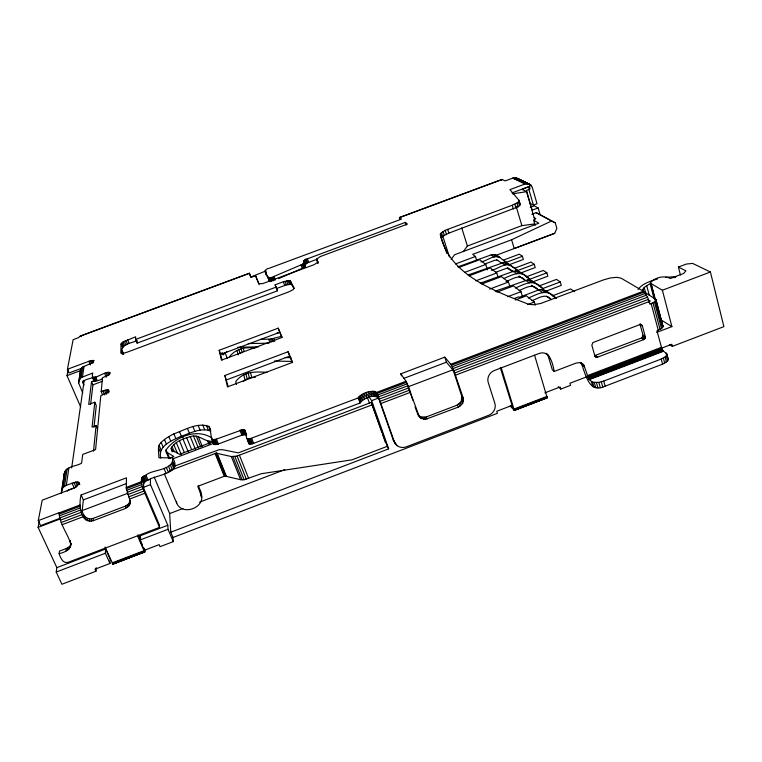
<?xml version="1.0" encoding="UTF-8"?>
<svg xmlns="http://www.w3.org/2000/svg" width="762" height="762" viewBox="0 0 762 762"><rect width="100%" height="100%" fill="white"/><g stroke="black" fill="none" stroke-linecap="round" stroke-linejoin="round"><path stroke-width="1.14" d="M316.611 259.137L317.916 263.166L316.611 259.137L320.278 256.575L407.422 224.114L405.384 222.38L307.41 258.804C301.981 259.185 305.714 264.043 301.019 264.9L273.996 276.425C268.138 282.159 260.642 269.196 269.081 268.31L401.517 219.104L399.44 217.475L399.545 219.418M653.939 298.085L650.1 283.569L644.204 287.464L642.918 289.35L642.918 291.027L655.949 299.476L663.016 326.803L661.521 328.603L656.949 330.803L661.93 348.967L663.121 350.901L666.788 353.778L668.131 358.873L667.645 360.969L662.588 364.16L605.18 386.172C588.178 394.621 585.464 372.437 580.844 362.398L583.93 365.322L588.883 379.324L592.607 382.191L598.818 382.381L603.723 381.076L661.216 359.045L665.093 356.987L666.293 355.854L666.788 353.778M64.656 471.83L61.37 493.014L64.656 471.83C67.989 465.877 76.314 466.334 81.62 463.172L82.706 454.438L95.593 449.58L100.794 395.668L107.071 392.735L108.747 391.211L108.823 390.163L106.051 390.011L101.184 391.573L102.489 394.611M64.113 475.488L64.122 473.631M210.674 430.025L208.836 426.368C197.015 422.205 184.833 430.044 173.888 433.845C169.288 436.14 164.811 438.788 161.144 442.427C156.648 446.37 159.134 452.657 158.867 457.762L172.526 457.857C183.423 473.907 155 474.936 148.085 480.127C142.618 481.089 142.723 487.051 144.847 490.966L159.429 524.97L159.525 527.399L68.494 562.175C63.075 564.261 60.369 557.651 59.122 553.669C64.227 552.536 73.009 549.031 70.18 542.173C66.818 532.419 59.388 523.389 59.16 512.702L38.262 520.637L40.577 525.628L60.341 518.122M137.122 343.129L135.598 339.442L135.626 336.775L123.015 342.005L121.063 344.033L120.806 353.111L123.854 353.158L127.168 352.177L288.512 291.998L292.903 289.798L294.218 287.95L290.055 280.607L283.35 281.769L275.111 284.836L277.53 290.798L137.122 343.129L137.131 341.338M82.744 392.982L78.629 382.991L80.743 369.36L82.687 367.036L92.459 362.702L94.126 360.502L90.316 360.778L67.427 369.256L69.047 372.97L82.972 367.779M80.305 372.285L80.324 370.799M84.068 385.067C79.886 379.657 89.487 379.114 92.364 377.638M130.207 502.987L130.254 500.644L128.721 503.901L125.635 506.054L93.335 518.331C87.868 520.627 82.782 515.864 82.182 510.588L83.363 499.91L81.153 494.986L126.463 477.812L126.301 488.652L130.245 501.206L129.673 504.711L128.673 506.254L125.568 508.416L93.126 520.76C79.781 523.751 78.534 503.501 81.153 494.986M129.673 504.711L129.721 502.358M128.673 506.254L128.721 503.901M127.273 507.521L127.321 505.158M125.568 508.416L125.635 506.054M201.206 496.757L200.606 491.214L198.368 485.775M201.301 493.938C205.664 507.778 182.48 516.293 176.689 503.196L164.373 473.954M122.282 354.263C119.12 343.814 131.026 343.652 137.141 340.433M95.955 571.224L95.031 569.195L109.957 563.48L110.176 559.175L105.623 549.011L56.855 567.642L56.217 572.033L61.913 584.264L95.955 571.224L96.222 567.7M109.957 563.48L105.366 553.25L105.623 549.011M93.126 520.76L93.335 518.331M270.567 277.53L271.901 281.121L269.319 280.988L265.09 270.691M91.23 521.227L91.45 518.808M444.77 357.159L450.79 364.265L453.171 368.541L463.229 398.097L462.734 403.327L458.619 406.984L425.596 419.348L420.519 417.957L418.062 414.785L420.757 416.947L426.101 416.995L457.181 405.127L461.277 401.488L461.762 396.288L453.971 372.504L452.828 369.818L446.427 362.198L444.77 357.159L400.841 373.818L401.526 375.828M101.184 391.573L102.518 377.752L108.509 374.98L110.109 373.57L110.185 372.608C104.708 370.113 89.83 384.248 92.764 373.018L81.067 377.6L78.638 381.457M89.268 521.246L89.497 518.817M87.373 520.798L87.62 518.37M93.497 451.218L96.079 425.596L92.078 427.101L94.812 402.184L88.706 404.47L91.545 381.6C94.802 380.524 98.689 381.381 102.27 378.752M85.687 519.922L85.935 517.503M94.002 427.253L96.279 405.584L94.812 402.184M84.306 518.674L84.563 516.255M83.334 517.141L83.591 514.721M90.602 404.412L92.935 384.829L91.545 381.6M70.666 545.63L70.99 543.096L70.152 547.335M69.171 548.859L70.475 544.792M70.18 542.173L70.39 540.487M501.539 180.489L502.263 179.47L505.149 180.927L512.769 178.098L516.179 177.908L530.781 185.08L532.381 187.681L537.029 203.749L533.429 205.092L530.362 203.473M67.77 550.116L68.104 547.573L69.485 546.316M66.075 551.021L66.408 548.469L68.104 547.573M596.503 357.33L594.455 355.711L641.956 337.814L643.014 335.156L639.918 323.993L642.395 325.993L645.271 336.671L645.043 338.423L643.661 339.633L597.094 357.34L594.884 355.911L591.845 345.262L592.884 342.576L639.623 324.688L642.166 325.469M104.994 547.002L112.928 564.128L144.809 551.917L144.894 549.535M59.122 553.669L59.493 551.107L66.408 548.469M71.657 467.906L84.163 380.695M83.02 382.505L83.334 380.362M83.144 382.934L83.458 380.8M61.37 491.09L62.989 487.575L66.313 485.251L68.894 467.982M82.496 376.857L84.068 366.312M64.484 486.213L67.132 468.906M81.067 377.6L82.687 367.036M62.989 487.575L65.684 470.221M79.905 378.666L81.553 368.075M78.629 382.991L80.743 369.36M67.427 369.256L73.123 339.728L78.61 337.585L80.429 335.956L249.355 273.215L251.041 277.444L255.575 275.758L258.823 283.559L262.48 283.702L314.277 264.605L318.011 261.985L316.64 259.566M56.855 567.642L38.1 527.333L39.205 521.541M80.696 406.994L67.008 375.666L68.094 369.951M38.262 520.637L42.196 500.196L73.162 488.375L76.657 486.289L79.143 483.289L78.324 482.146L75.724 482.079L66.313 485.251M159.525 527.399L144.875 493.252C143.037 487.899 137.35 477.431 145.952 475.145C151.533 469.354 174.536 470.764 172.526 457.857M510.226 406.032L514.35 410.413L501.291 367.941M160.706 458.029C157.696 445.637 172.488 440.274 181.308 436.216C190.529 433.245 201.006 427.168 210.769 431.149L208.836 426.368M446.903 253.594L441.427 238.163L442.665 236.334L448.856 233.124L518.046 206.854L520.227 204.816L519.008 200.273L509.902 189.633L524.97 184.033L529.514 184.214L516.179 177.908L528.066 183.737L514.474 177.737L526.513 183.671L512.769 178.098L524.97 184.033M441.427 238.163L440.474 233.505L445.179 230.334L512.226 205.235L516.922 203.025L518.398 201.949L519.008 200.273M514.35 410.413L547.202 397.831L534.591 355.263M555.25 222.809L551.545 221.018L511.588 239.773L514.207 248.545L554.717 233.315L556.851 228.4L555.25 222.809L536.219 212.674L531.819 214.312M172.164 451.828L171.164 448.247C174.917 441.436 183.232 438.731 190.271 436.664C198.634 433.264 204.978 442.96 213.189 441.036M168.84 458.381L166.116 451.866L166.002 449.932C175.622 436.54 197.425 427.911 212.312 438.274M440.207 234.334C449.285 275.311 494.233 290.76 528.771 304.343L533.867 304.714L540.791 303.447L603.514 279.902L610.419 277.949L616.849 277.32L621.106 278.187L643.347 291.198L647.586 297.151L649.862 304.171L654.482 301.981L655.949 299.476M654.825 299.409L650.529 282.492C655.091 277.492 664.159 275.092 670.322 278.521L683.628 273.472L685.905 270.834L678.399 267.071L680.437 275.044M209.902 428.101L211.703 439.141L212.436 439.741L216.418 439.112L243.154 429.492L244.735 430.139L246.736 438.379L249.365 438.979L358.226 397.926C361.76 393.097 368.475 391.144 374.256 391.344C378.828 393.106 378.657 399.755 380.914 403.536L394.383 441.941C396.021 446.637 401.764 448.656 406.222 446.865L488.737 415.28C493.3 413.547 496.367 408.318 494.909 403.517L488.194 382.391C486.708 377.542 489.785 372.227 494.405 370.475L538.924 353.53C549.726 349.567 552.926 364.017 554.164 371.456L576.196 363.045L579.739 362.636L582.835 364.046M67.189 491.214L68.475 490.042L76.105 487.251L73.962 482.46M638.004 289.512C642.499 283.397 650.5 281.188 657.435 278.968M317.887 262.728L318.278 262.176M317.583 259.051L307.534 262.823L304.781 265.071L303.495 261.499M463.325 251.593L467.392 246.021L521.865 225.647L534.753 223.904M451.161 259.385L454.609 254.737L538.867 223.209L533.667 220.256L535.696 218.542L534.152 217.675M278.559 278.644L304.381 267.395L305.4 266.081L304.114 262.499M221.599 352.987L223.161 354.74L226.828 351.73M229.486 356.73C235.81 348.682 245.364 346.72 255.06 348.167M267.014 372.332C255.089 371.599 243.659 371.199 235.715 381.591L236.449 384.524M243.269 381.333L249.422 377.714L255.337 377.342M540.087 214.56L538.172 207.94L532.171 210.179L526.437 190.5L530.057 188.89L529.352 186.452L512.064 192.881M534.743 219.704L526.58 191.672L522.103 189.414L529.352 186.452M674.046 277.825L675.884 276.692L665.664 277.244M112.928 564.128L143.818 552.088M648.872 302.285L650.281 301.057L648.1 299.685M150.362 479.269L150.485 484.651L167.802 525.256L139.827 535.934L139.837 540.077L144.313 550.326L159.163 544.639L160.049 546.678L173.269 541.62L173.012 537.486L170.764 532.2L169.669 513.578L182.956 508.511M199.568 502.168L284.845 469.63M656.73 332.394L671.894 326.603L662.388 290.227L650.577 283.321M56.217 572.033L105.366 553.25M139.837 540.077L168.021 529.304L167.802 525.256M170.764 532.2L388.668 448.856L387.277 446.322L351.92 459.848L261.252 473.735L244.135 479.746L240.582 479.689L224.819 476.05L197.796 486.308L201.644 496.691M587.197 375.733L661.349 347.367M512.093 405.374L496.757 411.251L497.415 413.328L173.012 537.486M544.887 392.83L560.156 386.991L560.775 389.077L570.576 385.324L569.957 383.238L586.559 376.885M587.454 376.533L671.779 344.281L672.332 346.377L723.9 326.631L710.403 271.996L692.61 263.404L686.4 264.043L678.399 267.071M587.778 377.342L661.93 348.967M588.14 378.114L662.311 349.72M588.521 378.781L662.711 350.387M588.883 379.324L663.121 350.901M589.216 379.676L663.502 351.244M112.119 562.908L144.047 550.688L144.809 551.917M514.14 408.994L547.03 396.402M112.357 563.394L144.275 551.174M514.283 409.508L547.173 396.916M112.576 563.785L144.485 551.564M514.369 409.927L547.249 397.345M514.093 410.299L547.202 397.831M112.776 564.032L144.894 551.869M514.255 410.432L547.259 397.659M59.093 514.159L80 506.225M126.301 488.652L141.541 482.86M376.885 393.544L406.603 382.257L419.329 416.69M451.466 365.236L644.357 292.017M59.322 515.874L80.258 507.921M126.625 490.318L141.884 484.527M377.581 395.049L407.346 383.743M452.276 366.693L645.452 293.351M247.698 439.255L248.974 443.798L252.479 443.789L360.035 403.012C363.874 397.593 378.162 391.716 379.809 401.679L393.23 439.931L397.04 445.656M59.779 517.931L80.734 509.969M127.159 492.338L142.437 486.537M378.39 396.935L408.184 385.62M453.171 368.541L646.547 295.104M38.1 527.333L60.217 518.932M82.182 510.588L127.283 493.462M143.58 487.27L150.485 484.651M358.226 397.926L360.035 403.012L358.912 396.84L360.874 401.745L360.121 395.697L362.407 400.412L361.779 394.564L364.493 399.117L363.779 393.506L366.96 397.983L365.998 392.601L371.656 400.65L378.409 398.088M452.828 369.818L408.061 386.82L408.48 387.82M662.388 290.227L710.403 271.996M60.436 520.189L81.41 512.226M127.864 494.576L143.151 488.766M379.257 399.078L409.07 387.753M454.076 370.656L647.586 297.151M387.277 446.322L371.256 402.393L238.296 452.866L222.514 449.685L219.075 449.713L173.736 466.439M61.255 522.494L82.229 514.521M128.692 496.872L143.98 491.061M380.124 401.336L409.937 390.001M454.952 372.894L648.481 299.361M169.478 470.754L216.17 453.152L231.324 456.533L237.106 456.038L372.57 404.689M62.179 524.685L83.144 516.722M129.588 499.062L144.875 493.252M380.914 403.536L410.718 392.201M455.714 375.104L649.167 301.571M545.173 291.465L561.27 285.388L560.27 281.93L556.527 279.397L539.134 285.95L531.933 280.959L527.914 279.845L495.205 291.17M528.333 298.028C539.715 293.275 547.021 288.112 556.479 298.513C550.85 295.532 545.925 287.865 538.858 289.912L519.313 297.294L518.722 296.828L514.302 298.494M531.866 300.676C538.153 298.637 545.773 292.332 551.174 299.657M527.704 304.552L534.352 302.038L535.286 305.171M552.631 295.732L570.605 288.941L574.605 291.656M169.545 458.153L173.879 456.505L166.116 451.866M172.679 458.895L213.579 443.389M171.26 449.656L179.613 454.333L213.274 441.579L213.912 444.427L217.237 444.417L241.859 435.14L246.421 434.731L244.478 429.778M83.363 499.91L126.397 483.594M403.66 378.428L446.427 362.198M59.122 512.902L79.991 504.987M126.206 487.442L141.418 481.67M376.342 392.525L406.003 381.267L406.603 382.257M450.79 364.265L643.347 291.198M495.633 272.282L507.016 268.157L513.407 271.844M475.802 280.845L496.767 272.967L498.129 277.406M224.904 375.485L288.093 351.73L292.551 362.369L227.476 386.877L224.904 375.485L228.19 386.763M468.144 274.987L504.015 262.414L507.806 263.481L514.617 268.205L530.962 262.061L534.257 264.3L535.219 267.557L520.275 273.177M480.298 283.178L513.502 271.291C520.065 269.386 524.637 276.454 529.857 279.235L546.849 272.834L547.83 276.187L532.419 281.997M226.619 379.857L289.722 356.121L292.427 362.579M481.584 284.074L501.472 276.596L508.483 282.016L509.969 286.922M507.806 263.481L517.779 270.491L534.257 264.3M503.72 278.597C513.731 274.11 521.541 269.643 529.857 279.235M505.958 281.511C512.312 279.387 519.941 273.167 525.351 280.626M489.69 289.093L508.483 282.016M526.485 276.797L543.335 270.453L546.849 272.834M496.91 292.151L513.493 285.893L520.979 291.684L522.503 296.751M515.464 288.055C525.875 283.483 534.067 278.511 542.725 288.56L560.27 281.93M519.189 290.512C526.58 287.493 533 282.778 539.048 290.665M507.644 296.723L520.979 291.684M515.322 299.99L526.342 295.837L534.352 302.038M92.935 384.829L102.546 381.238M511.588 239.773L472.697 254.346L475.45 256.47L476.755 260.671M219.208 350.263L278.216 328.155L282.092 337.414L221.447 360.159L219.208 350.263L222.085 359.931M455.571 263.919L475.45 256.47M220.818 354.368L279.749 332.28L281.93 337.48M457.867 266.852L491.176 254.889C497.329 252.927 501.501 260.023 506.425 262.28L522.418 256.27L523.361 259.442L509.054 264.814M458.629 267.548L479.603 259.69L485.785 264.462L487.451 269.862M495.367 255.603L554.717 233.315M481.012 261.909C487.099 261.042 493.49 254.232 499.748 257.642L496.824 255.518M485.232 263.871L495.033 260.194L497.729 260.49M464.706 272.377L485.785 264.462M469.087 275.806L490.195 267.881L496.767 272.967M491.357 270.243C497.71 269.357 504.377 262.204 510.921 265.738M135.598 339.442L276.168 287.083M275.111 284.836L276.463 288.522L286.36 284.902L291.408 284.312L293.989 288.693M67.008 375.666L81.448 370.275M530.276 207.331L534.238 205.854L538.172 207.94M399.44 217.475L501.872 179.432M80.277 336.185L249.422 273.368M399.698 217.561L502.263 179.47M265.081 271.272L250.774 277.025M260.48 339.376L270.415 339.128L281.607 336.318M276.568 333.299L278.425 332.88M512.474 193.853L526.58 191.672M248.202 343.567L269.11 343.176M237.725 347.262L258.623 346.862M274.301 361.045L291.913 361.436M285.093 357.559L290.97 357.692M531.752 186.261L529.79 185.252M515.798 178.108L518.255 179.299M80.429 335.956L81.153 336.633M521.922 181.232L524.875 182.747M536.219 212.674L551.545 221.018M660.673 319.649L671.894 326.603M640.309 324.05L641.814 325.031M640.137 324.517L642.395 325.993M669.493 344.51L672.332 346.377M643.014 335.156L645.271 336.671M643.09 335.728L645.347 337.252M643.004 336.328L645.271 337.852M642.785 336.89L645.043 338.423M642.423 337.404L644.681 338.938M522.418 256.27L519.313 254.165L503.444 260.118L506.425 262.28M641.956 337.814L644.214 339.347M641.413 338.099L643.661 339.633M496.586 259.575L502.187 263.576M507.549 267.643L513.007 271.434M519.217 276.235L524.827 280.121M531.638 285.379L538.372 290.046M546.487 296.247L550.945 299.333M514.617 268.205L517.779 270.491M539.134 285.95L542.725 288.56M519.484 271.939L522.799 274.339M531.933 280.959L535.467 283.521M545.221 290.589L549.002 293.322M495.081 254.698L497.996 256.813M506.016 262.633L509.111 264.89M517.646 271.082L520.941 273.472M530.038 280.073L533.562 282.626M543.268 289.674L547.03 292.408M493.128 254.479L496.033 256.603M504.015 262.414L507.092 264.662M515.579 270.853L518.865 273.244M527.914 279.845L531.409 282.397M541.077 289.436L544.82 292.17M491.176 254.889L494.062 257.013M501.996 262.842L505.063 265.09M513.502 271.291L516.769 273.691M525.761 280.292L529.247 282.854M538.858 289.912L542.582 292.646M518.989 276.149L520.637 277.368M531.466 285.34L533.229 286.636M595.627 355.578L597.684 357.197M595.046 355.721L597.094 357.34M594.589 356.092L595.951 357.168M183.194 437.664L181.385 436.197L179.365 431.502M581.939 363.674L583.93 365.322M582.635 365.217L584.635 366.884M547.897 354.882L546.059 353.263L549.402 356.606M547.554 354.978L548.507 357.064L550.364 358.702M554.164 371.456L552.307 369.77L548.507 357.064M558.194 386.667L560.775 389.077M662.959 326.022L660.311 317.659M511.178 405.736L512.74 407.46L500.282 367.655M667.407 358.064L668.131 358.873M461.762 396.288L463.229 398.097M462.067 398.002L463.534 399.831M461.905 399.783L463.363 401.612M461.277 401.488L462.734 403.327M460.229 403.022L461.677 404.86M458.829 404.26L460.277 406.108M457.181 405.127L458.619 406.984M400.841 373.818L406.003 381.267M426.101 416.995L427.396 418.9M424.301 417.433L425.596 419.348M422.472 417.424L423.758 419.338M420.757 416.947L422.034 418.862M419.252 416.052L420.519 417.957M417.281 413.242L418.548 415.138M393.23 439.931L395.449 443.989M276.463 288.522L277.53 290.798M72.038 483.089L74.19 487.88M78.981 482.594L79.839 484.518M78.324 482.146L79.181 484.07M77.21 481.975L78.496 484.851M75.724 482.079L77.438 485.908M96.079 425.596L97.631 429.177M139.827 535.934L140.722 537.972M138.017 534.829L142.208 544.42M137.541 535.8L144.047 550.688M88.868 361.264L90.468 364.979M95.602 376.733L97.279 380.619M94.717 377.028L96.383 380.914M93.888 377.228L95.564 381.124M93.193 377.323L94.869 381.21M92.669 377.295L94.345 381.19M92.278 376.923L94.031 381.048M108.242 389.906L109.118 391.935M144.78 475.65L146.904 480.641M107.299 389.849L108.604 392.897M143.675 476.25L145.809 481.241M106.051 390.011L107.356 393.049M92.764 360.283L93.564 362.14M142.732 476.898L144.875 481.889M142.008 477.555L144.151 482.556M104.585 390.363L106.318 394.421M91.64 360.445L92.84 363.236M141.561 478.174L143.704 483.175M141.408 478.707L143.551 483.708M90.316 360.778L91.507 363.569M102.994 390.887L104.737 394.945M107.528 372.513L108.766 375.437M106.128 372.856L107.366 375.78M104.604 373.361L106.27 377.257M145.952 475.145L148.085 480.127M168.021 529.304L173.269 541.62M154.181 477.107L169.669 513.578M108.718 372.351L109.547 374.304M158.439 447.561L160.449 452.352M166.287 467.306L168.383 472.297M163.944 468.316L166.04 473.316M209.912 443.36L209.017 441.227L209.807 443.398M172.536 462.363L174.612 467.335M121.977 342.776L123.501 346.443M167.554 453.247L169.831 458.695M166.002 449.932L167.354 453.18M171.698 463.553L173.774 468.535M121.31 343.462L122.844 347.139M121.063 344.033L122.596 347.71M161.144 442.427L163.125 447.18M170.307 464.839L172.393 469.821M122.301 350.882L123.673 354.159M122.234 352.082L123.158 354.282M168.459 466.115L170.555 471.107M159.077 445.179L161.077 449.951M259.166 284.759L255.575 275.758M168.802 436.559L170.764 441.293M172.031 446.522L174.269 451.923M127.597 339.766L129.111 343.433M171.164 448.247L172.517 451.495M125.93 340.452L127.445 344.11M124.368 341.214L125.892 344.872M164.459 439.483L166.44 444.227M123.015 342.005L124.549 345.672M172.784 461.334L174.85 466.306M173.888 433.845L175.841 438.56M176.327 442.646L181.232 454.485M173.793 444.617L177.375 453.238M182.994 439.055L188.3 451.942M179.47 440.75L184.347 452.571M186.68 437.655L191.529 449.475M193.548 436.14L198.377 447.98M187.433 428.454L189.367 433.168M190.271 436.664L195.548 449.57M198.187 425.463L200.111 430.197M198.282 436.588L202.244 446.332M192.957 426.634L194.891 431.359M196.272 436.112L200.673 446.903M215.627 453.276L224.819 476.05M215.055 453.457L224.257 476.231M202.768 425.015L204.692 429.758M207.597 440.846L208.921 444.141M216.418 439.112L218.399 444.036M215.255 439.483L217.237 444.417M214.16 439.731L216.141 444.656M213.198 439.817L215.179 444.741M212.436 439.741L214.417 444.656M206.407 425.32L208.321 430.082M211.703 439.141L213.912 444.427M217.037 453.152L226.228 475.945M216.656 453.114L225.838 475.898M216.17 453.152L225.362 475.936M237.106 456.038L246.355 479.279M234.877 456.524L244.135 479.746M232.905 456.686L242.164 479.879M231.324 456.533L240.582 479.689M239.449 455.276L248.679 478.526M239.916 430.206L241.859 435.14M273.615 338.528L274.768 341.462M249.365 438.979L251.346 444.027M244.735 430.139L246.678 435.092M248.355 439.064L250.336 444.113M243.945 429.558L245.888 434.502M247.545 438.988L249.526 444.036M246.736 438.379L248.974 443.798M243.154 429.492L245.097 434.435M242.183 429.587L244.116 434.521M241.068 429.825L243.011 434.769M251.689 438.341L253.67 443.398M250.498 438.731L252.479 443.789M408.832 388.649L409.175 389.525M225.066 352.663L227.219 358.178M272.024 338.899L273.167 341.833M270.415 339.128L271.539 342.071M268.786 339.233L269.9 342.176M288.093 351.73L289.722 356.121M278.216 328.155L279.749 332.28M250.431 276.168L249.355 273.215M269.596 277.682L270.92 281.283M268.805 277.72L270.129 281.311M265.433 270.272L266.405 272.901M268.262 277.625L269.586 281.216M267.995 277.406L269.319 280.988M265.062 271.015L266.357 274.53M273.996 276.425L275.32 280.025M272.844 276.873L274.168 280.483M271.672 277.254L273.006 280.854M285.017 281.207L286.36 284.902M283.35 281.769L284.693 285.455M290.484 280.921L291.836 284.636M290.055 280.607L291.408 284.312M289.227 280.483L290.579 284.178M288.055 280.54L289.408 284.236M286.617 280.787L287.969 284.483M304.39 260.29L305.657 263.852M303.79 260.766L305.067 264.328M303.495 261.185L305.4 266.424M303.771 263.29L305.057 266.881M303.095 263.814L304.381 267.395M302.162 264.357L303.447 267.948M301.019 264.9L302.304 268.491M307.41 258.804L308.686 262.357M306.257 259.27L307.534 262.823M305.229 259.775L306.495 263.338M371.656 400.65L388.668 448.856M371.256 402.393L381.943 432.625M382.734 434.864L385.496 442.703M367.494 397.688L369.456 403.25M376.257 392.373L378.038 397.478L375.514 391.725L377.257 396.802L374.256 391.344L375.914 396.411L372.561 391.239L374.104 396.326L370.532 391.43L371.951 396.564L368.294 391.897L369.608 397.088M409.489 390.401L412.823 400.193M415.052 406.718L416.909 412.156M405.384 222.38L406.26 225.066M443.055 231.429L444.265 235.248M442.722 235.896L449.418 256.985M441.446 232.515L442.665 236.334M440.474 233.505L441.693 237.325M447.656 229.305L448.856 233.124M445.179 230.334L446.38 234.153M461.743 227.905L467.392 246.021M516.16 206.35L521.865 225.647M514.807 204.159L515.941 207.978M512.226 205.235L513.359 209.055M243.249 348.339L244.183 351.473M250.431 372.618L251.841 377.4M519.112 201.006L520.227 204.816M518.398 201.949L519.522 205.769M516.922 203.025L518.046 206.854M533.667 220.256L535.153 225.342M528.742 186.938L529.457 189.376M528.847 189.338L533.429 205.092M594.312 382.553L595.779 387.639M592.607 382.191L594.065 387.267M591.417 381.552L592.884 386.62M241.021 348.625L242.23 352.806M248.041 372.932L249.422 377.714M598.818 382.381L600.285 387.477M596.436 382.619L597.894 387.715M603.723 381.076L605.18 386.172M601.304 381.857L602.771 386.953M238.897 349.387L240.078 353.587M245.774 373.751L247.126 378.552M237.011 350.606L238.173 354.816M243.754 375.056L245.088 379.867M663.369 358.073L664.731 363.198M644.204 287.464L645.995 294.18M642.918 289.35L643.823 292.722M661.216 359.045L662.588 364.16M654.482 301.981L661.521 328.603M666.864 354.759L668.217 359.864M653.005 302.866L660.063 329.498M666.055 352.968L666.598 355.006M666.293 355.854L667.645 360.969M646.652 285.483L649.329 295.542M651.177 303.667L658.254 330.308M665.093 356.987L666.455 362.102M656.006 300.228L663.016 326.803M655.358 298.885L659.73 315.449M651.253 283.978L656.72 304.686M658.854 312.744L659.759 316.192M650.529 282.492L654.768 298.552M655.501 301.085L662.53 327.689M222.685 352.701L223.161 354.74M200.606 491.214L200.949 493.947M176.555 501.339L176.689 503.196M144.294 548.221L144.313 550.326M530.781 185.08L517.722 178.594L530.781 185.08"/></g></svg>
